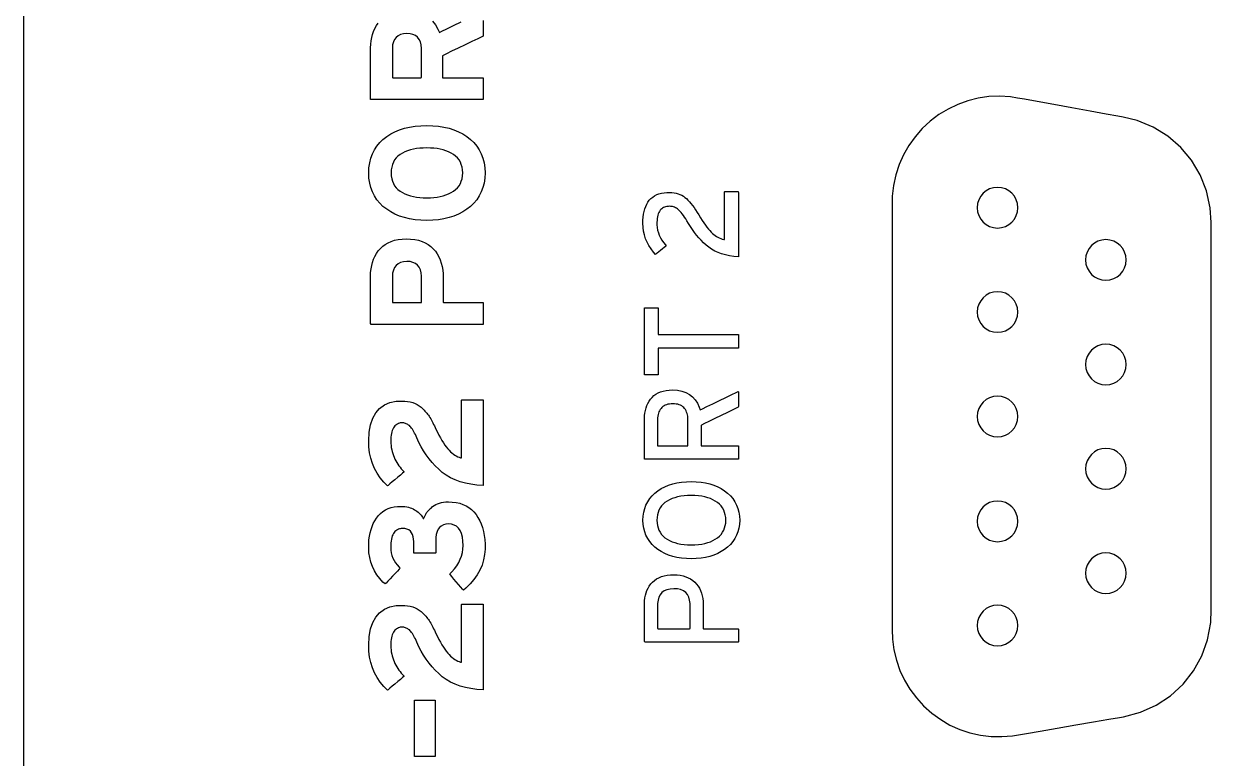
# Model space of a CAD drawing. Extents: x 1 to 47.7, y 0.2 to 35.
# Drawn here: x 31.778 to 33.006, y 16.831 to 17.591 of the extents above; entities that cross this region are included whole.
import ezdxf

# ---------------------------------------------------------------- set-up
doc = ezdxf.new("R2010")
doc.units = 0
doc.header["$MEASUREMENT"] = 0
doc.layers.add('8_0_____DWG', color=7, linetype='CONTINUOUS')

msp = doc.modelspace()

# ---------------------------------------------------------------- linework, layer by layer
at = {"layer": '8_0_____DWG'}
for points in [[(31.778, 15.8891), (31.778, 15.9718), (31.778, 16.0538), (31.778, 16.1351), (31.778, 16.2157), (31.778, 16.2956), (31.778, 16.3749), (31.778, 16.4534), (31.778, 16.5311), (31.778, 16.6081), (31.778, 16.6844), (31.778, 16.7599), (31.778, 16.8346), (31.778, 16.9085), (31.778, 16.9816), (31.778, 17.0539), (31.778, 17.1254), (31.778, 17.196), (31.778, 17.2657), (31.778, 17.3346), (31.778, 17.4026), (31.778, 17.4698), (31.778, 17.536), (31.778, 17.6013)], [(32.2532, 17.5939), (32.2532, 17.5894), (32.2532, 17.5851), (32.2532, 17.5814), (32.2532, 17.5788), (32.2532, 17.5779), (32.2516, 17.5771), (32.2475, 17.5751), (32.2415, 17.5722), (32.2345, 17.5689), (32.2273, 17.5654), (32.2205, 17.5622), (32.2151, 17.5596), (32.2118, 17.558), (32.2112, 17.5576), (32.2112, 17.5561), (32.2112, 17.5535), (32.2112, 17.55), (32.2112, 17.5461), (32.2112, 17.5422), (32.2112, 17.5388), (32.2112, 17.5362), (32.2112, 17.5349), (32.212, 17.5349), (32.2156, 17.5349), (32.2211, 17.5349), (32.2279, 17.5349), (32.2352, 17.5349), (32.2421, 17.5349), (32.248, 17.5349), (32.2519, 17.5349), (32.2532, 17.5349), (32.2532, 17.5339), (32.2532, 17.5315), (32.2532, 17.5283), (32.2532, 17.5245), (32.2532, 17.5206), (32.2532, 17.517), (32.2532, 17.5142), (32.2532, 17.5125), (32.2523, 17.5123), (32.2444, 17.5123), (32.2303, 17.5123), (32.2122, 17.5123), (32.1921, 17.5123), (32.1724, 17.5123), (32.1552, 17.5123), (32.1425, 17.5123), (32.1367, 17.5123), (32.1366, 17.5136), (32.1366, 17.5183), (32.1366, 17.5254), (32.1366, 17.5341), (32.1366, 17.5432), (32.1366, 17.5518), (32.1366, 17.559), (32.1366, 17.5637), (32.1366, 17.5657), (32.1368, 17.5694), (32.1372, 17.573), (32.1378, 17.5764), (32.1387, 17.5797), (32.1398, 17.5828), (32.1412, 17.5858), (32.1428, 17.5887), (32.1446, 17.5914)], [(32.2008, 17.5934), (32.2038, 17.5896), (32.2063, 17.5852), (32.208, 17.5816), (32.2105, 17.5829), (32.2156, 17.5854), (32.2225, 17.5888), (32.2302, 17.5926)], [(32.434, 17.2694), (32.517, 17.2694), (32.517, 17.2553), (32.434, 17.2553), (32.434, 17.2278), (32.4198, 17.2278), (32.4198, 17.2969), (32.434, 17.2969), (32.434, 17.2694)], [(32.2034, 16.8332), (32.1821, 16.8332), (32.1821, 16.8915), (32.2034, 16.8915), (32.2034, 16.8332)]]:
    msp.add_lwpolyline(points, dxfattribs=at)
for points in [[(32.174, 17.5806), (32.1706, 17.5803), (32.1676, 17.5795), (32.1651, 17.5783), (32.163, 17.5766), (32.1614, 17.5744), (32.1602, 17.5718), (32.1595, 17.5687), (32.1592, 17.5652), (32.1592, 17.5637), (32.1592, 17.5608), (32.1592, 17.5565), (32.1592, 17.5513), (32.1592, 17.5459), (32.1592, 17.541), (32.1592, 17.5372), (32.1592, 17.5351), (32.1597, 17.5349), (32.1622, 17.5349), (32.1663, 17.5349), (32.1715, 17.5349), (32.177, 17.5349), (32.1821, 17.5349), (32.1863, 17.5349), (32.1888, 17.5349), (32.1892, 17.5351), (32.1892, 17.5372), (32.1892, 17.541), (32.1892, 17.5459), (32.1892, 17.5513), (32.1892, 17.5565), (32.1892, 17.5608), (32.1892, 17.5637), (32.1892, 17.5652), (32.1889, 17.5688), (32.1882, 17.5719), (32.1869, 17.5745), (32.1853, 17.5767), (32.1831, 17.5784), (32.1805, 17.5796), (32.1775, 17.5804)], [(32.9151, 16.8744), (32.9328, 16.879), (32.9492, 16.8864), (32.9639, 16.8961), (32.9768, 16.908), (32.9876, 16.9218), (32.9962, 16.9372), (33.0022, 16.9539), (33.0055, 16.9717), (33.006, 16.9852), (33.006, 17.0113), (33.006, 17.0593), (33.006, 17.1219), (33.006, 17.1912), (33.006, 17.2598), (33.006, 17.3201), (33.006, 17.3644), (33.006, 17.3851), (33.005, 17.4004), (33.0012, 17.4179), (32.9946, 17.4344), (32.9856, 17.4495), (32.9744, 17.4629), (32.9611, 17.4744), (32.946, 17.4837), (32.9294, 17.4905), (32.9149, 17.494), (32.9093, 17.4951), (32.8972, 17.4973), (32.8807, 17.5003), (32.862, 17.5037), (32.8431, 17.5071), (32.826, 17.5102), (32.8129, 17.5126), (32.8058, 17.5139), (32.7984, 17.515), (32.7872, 17.5157), (32.7761, 17.5153), (32.7651, 17.5137), (32.7543, 17.511), (32.7439, 17.5073), (32.7339, 17.5025), (32.7243, 17.4967), (32.7153, 17.4899), (32.707, 17.4823), (32.6997, 17.4739), (32.6932, 17.4648), (32.6878, 17.4552), (32.6833, 17.445), (32.6798, 17.4345), (32.6775, 17.4236), (32.6762, 17.4125), (32.676, 17.4029), (32.676, 17.3744), (32.676, 17.3216), (32.676, 17.2531), (32.676, 17.177), (32.676, 17.1017), (32.676, 17.0357), (32.676, 16.9871), (32.676, 16.9644), (32.6764, 16.9547), (32.6779, 16.9436), (32.6804, 16.9328), (32.6841, 16.9223), (32.6888, 16.9122), (32.6944, 16.9027), (32.7011, 16.8938), (32.7086, 16.8855), (32.717, 16.878), (32.7262, 16.8714), (32.7358, 16.8658), (32.746, 16.8612), (32.7565, 16.8577), (32.7673, 16.8553), (32.7783, 16.854), (32.7894, 16.8538), (32.8006, 16.8547), (32.8066, 16.8556), (32.8151, 16.8571), (32.8292, 16.8595), (32.8468, 16.8626), (32.8658, 16.8659), (32.8843, 16.869), (32.9, 16.8718), (32.911, 16.8737)], [(32.1949, 17.4856), (32.201, 17.4853), (32.2069, 17.4848), (32.2125, 17.4839), (32.2178, 17.4826), (32.2229, 17.481), (32.2276, 17.4791), (32.2321, 17.4767), (32.2362, 17.4741), (32.2401, 17.4711), (32.2435, 17.4678), (32.2465, 17.4642), (32.249, 17.4603), (32.2511, 17.4561), (32.2528, 17.4516), (32.254, 17.4469), (32.2548, 17.4418), (32.2551, 17.4364), (32.2548, 17.4311), (32.254, 17.426), (32.2528, 17.4213), (32.2511, 17.4168), (32.249, 17.4127), (32.2465, 17.4088), (32.2435, 17.4052), (32.2401, 17.4019), (32.2362, 17.3989), (32.2321, 17.3962), (32.2276, 17.3939), (32.2229, 17.3919), (32.2178, 17.3903), (32.2125, 17.389), (32.2069, 17.3881), (32.201, 17.3876), (32.1949, 17.3874), (32.1886, 17.3876), (32.1827, 17.3881), (32.177, 17.389), (32.1717, 17.3903), (32.1666, 17.3919), (32.1619, 17.3939), (32.1575, 17.3962), (32.1533, 17.3989), (32.1495, 17.4019), (32.1461, 17.4052), (32.1432, 17.4088), (32.1406, 17.4127), (32.1386, 17.4168), (32.1369, 17.4213), (32.1358, 17.426), (32.135, 17.4311), (32.1347, 17.4364), (32.135, 17.4418), (32.1358, 17.4469), (32.1369, 17.4516), (32.1386, 17.4561), (32.1406, 17.4603), (32.1432, 17.4642), (32.1461, 17.4678), (32.1495, 17.4711), (32.1533, 17.4741), (32.1575, 17.4767), (32.1619, 17.4791), (32.1666, 17.481), (32.1717, 17.4826), (32.177, 17.4839), (32.1827, 17.4848), (32.1886, 17.4853)], [(32.1949, 17.4623), (32.1911, 17.4622), (32.1876, 17.462), (32.1842, 17.4616), (32.1809, 17.461), (32.1779, 17.4602), (32.1749, 17.4593), (32.1722, 17.4582), (32.1696, 17.457), (32.1672, 17.4556), (32.165, 17.4539), (32.1631, 17.452), (32.1615, 17.45), (32.1602, 17.4477), (32.1592, 17.4452), (32.1585, 17.4425), (32.158, 17.4396), (32.1578, 17.4365), (32.158, 17.4334), (32.1585, 17.4305), (32.1592, 17.4279), (32.1602, 17.4254), (32.1615, 17.4231), (32.1631, 17.4211), (32.165, 17.4192), (32.1672, 17.4175), (32.1696, 17.4161), (32.1722, 17.4148), (32.1749, 17.4137), (32.1779, 17.4127), (32.1809, 17.412), (32.1842, 17.4114), (32.1876, 17.4109), (32.1911, 17.4107), (32.1949, 17.4106), (32.1985, 17.4107), (32.202, 17.4109), (32.2054, 17.4114), (32.2086, 17.412), (32.2116, 17.4127), (32.2145, 17.4137), (32.2173, 17.4148), (32.2199, 17.4161), (32.2223, 17.4175), (32.2246, 17.4192), (32.2265, 17.4211), (32.2281, 17.4231), (32.2295, 17.4254), (32.2305, 17.4279), (32.2313, 17.4305), (32.2318, 17.4334), (32.232, 17.4365), (32.2318, 17.4396), (32.2313, 17.4425), (32.2305, 17.4452), (32.2295, 17.4477), (32.2281, 17.45), (32.2265, 17.452), (32.2246, 17.4539), (32.2223, 17.4556), (32.2199, 17.457), (32.2173, 17.4582), (32.2145, 17.4593), (32.2116, 17.4602), (32.2086, 17.461), (32.2054, 17.4616), (32.202, 17.462), (32.1985, 17.4622)], [(32.517, 17.3498), (32.5123, 17.3502), (32.5079, 17.3508), (32.5037, 17.3517), (32.4997, 17.3528), (32.496, 17.3541), (32.4926, 17.3557), (32.4893, 17.3575), (32.4863, 17.3596), (32.4836, 17.3619), (32.481, 17.3643), (32.4785, 17.3668), (32.4761, 17.3695), (32.4738, 17.3722), (32.4716, 17.375), (32.4694, 17.378), (32.4674, 17.381), (32.4655, 17.3842), (32.4638, 17.3869), (32.4626, 17.3889), (32.4614, 17.3908), (32.4602, 17.3925), (32.459, 17.3941), (32.4579, 17.3955), (32.4569, 17.3967), (32.4559, 17.3977), (32.4549, 17.3986), (32.4539, 17.3993), (32.453, 17.4), (32.452, 17.4005), (32.4509, 17.4009), (32.4499, 17.4013), (32.4489, 17.4016), (32.4478, 17.4018), (32.4467, 17.4019), (32.4456, 17.402), (32.4443, 17.4019), (32.443, 17.4018), (32.4418, 17.4015), (32.4407, 17.4012), (32.4396, 17.4007), (32.4387, 17.4001), (32.4377, 17.3995), (32.4369, 17.3987), (32.4361, 17.3978), (32.4354, 17.3967), (32.4347, 17.3955), (32.4342, 17.3942), (32.4337, 17.3927), (32.4333, 17.3911), (32.433, 17.3893), (32.4329, 17.3874), (32.4327, 17.3854), (32.4328, 17.3829), (32.433, 17.3801), (32.4335, 17.3773), (32.4343, 17.3746), (32.4352, 17.372), (32.4364, 17.3694), (32.4379, 17.367), (32.4396, 17.3645), (32.4415, 17.3622), (32.4423, 17.3611), (32.4415, 17.3604), (32.4402, 17.3593), (32.4385, 17.358), (32.4366, 17.3564), (32.4347, 17.3549), (32.4331, 17.3536), (32.432, 17.3527), (32.4314, 17.3522), (32.4292, 17.3547), (32.4267, 17.3579), (32.4245, 17.3613), (32.4226, 17.3649), (32.4211, 17.3685), (32.4199, 17.3723), (32.419, 17.3762), (32.4184, 17.3802), (32.4182, 17.3844), (32.4183, 17.3877), (32.4185, 17.3908), (32.419, 17.3938), (32.4195, 17.3966), (32.4203, 17.3993), (32.4212, 17.4017), (32.4223, 17.404), (32.4235, 17.4062), (32.4249, 17.4082), (32.4266, 17.4099), (32.4284, 17.4115), (32.4304, 17.4128), (32.4326, 17.414), (32.4349, 17.4149), (32.4375, 17.4156), (32.4402, 17.416), (32.4431, 17.4163), (32.4458, 17.4163), (32.4482, 17.4162), (32.4505, 17.4159), (32.4526, 17.4155), (32.4547, 17.4149), (32.4566, 17.4142), (32.4584, 17.4134), (32.4601, 17.4124), (32.4618, 17.4112), (32.4633, 17.4099), (32.4648, 17.4084), (32.4664, 17.4067), (32.468, 17.4049), (32.4695, 17.4028), (32.4712, 17.4006), (32.4728, 17.3983), (32.4745, 17.3957), (32.4761, 17.393), (32.4779, 17.3901), (32.4796, 17.3874), (32.4813, 17.3849), (32.4829, 17.3825), (32.4845, 17.3804), (32.486, 17.3785), (32.4875, 17.3768), (32.4889, 17.3753), (32.4902, 17.374), (32.4916, 17.3728), (32.493, 17.3718), (32.4944, 17.3708), (32.4959, 17.37), (32.4973, 17.3692), (32.4988, 17.3686), (32.5003, 17.3681), (32.5018, 17.3677), (32.5028, 17.3676), (32.5028, 17.3705), (32.5028, 17.3761), (32.5028, 17.3835), (32.5028, 17.3919), (32.5028, 17.4003), (32.5028, 17.4078), (32.5028, 17.4137), (32.5028, 17.4169), (32.503, 17.4173), (32.504, 17.4173), (32.5057, 17.4173), (32.5079, 17.4173), (32.5103, 17.4173), (32.5126, 17.4173), (32.5147, 17.4173), (32.5162, 17.4173), (32.5169, 17.4173), (32.517, 17.4158), (32.517, 17.4101), (32.517, 17.4013), (32.517, 17.3905), (32.517, 17.379), (32.517, 17.368), (32.517, 17.3587), (32.517, 17.3522)], [(32.785, 17.4215), (32.7808, 17.4211), (32.7768, 17.4199), (32.7733, 17.4179), (32.7702, 17.4154), (32.7676, 17.4123), (32.7657, 17.4087), (32.7644, 17.4048), (32.764, 17.4005), (32.7644, 17.3963), (32.7657, 17.3924), (32.7676, 17.3888), (32.7702, 17.3857), (32.7733, 17.3831), (32.7768, 17.3812), (32.7808, 17.3799), (32.785, 17.3795), (32.7892, 17.3799), (32.7932, 17.3812), (32.7967, 17.3831), (32.7999, 17.3857), (32.8024, 17.3888), (32.8044, 17.3924), (32.8056, 17.3963), (32.806, 17.4005), (32.8056, 17.4048), (32.8044, 17.4087), (32.8024, 17.4123), (32.7999, 17.4154), (32.7967, 17.4179), (32.7932, 17.4199), (32.7892, 17.4211)], [(32.1735, 17.3683), (32.1781, 17.3681), (32.1823, 17.3676), (32.1862, 17.3668), (32.1899, 17.3657), (32.1932, 17.3643), (32.1963, 17.3625), (32.199, 17.3605), (32.2015, 17.3581), (32.2037, 17.3555), (32.2056, 17.3527), (32.2073, 17.3498), (32.2087, 17.3466), (32.2098, 17.3432), (32.2107, 17.3397), (32.2114, 17.3359), (32.2117, 17.332), (32.2118, 17.3279), (32.2118, 17.3267), (32.2118, 17.3243), (32.2118, 17.3208), (32.2118, 17.3167), (32.2118, 17.3123), (32.2118, 17.3083), (32.2118, 17.305), (32.2118, 17.303), (32.212, 17.3025), (32.2145, 17.3025), (32.2194, 17.3025), (32.2258, 17.3025), (32.2329, 17.3025), (32.24, 17.3025), (32.2463, 17.3025), (32.2509, 17.3025), (32.2531, 17.3025), (32.2532, 17.302), (32.2532, 17.3), (32.2532, 17.2969), (32.2532, 17.2932), (32.2532, 17.2893), (32.2532, 17.2855), (32.2532, 17.2825), (32.2532, 17.2805), (32.253, 17.2799), (32.2467, 17.2799), (32.2337, 17.2799), (32.216, 17.2799), (32.196, 17.2799), (32.1759, 17.2799), (32.1579, 17.2799), (32.1442, 17.2799), (32.1371, 17.2799), (32.1366, 17.2808), (32.1366, 17.2848), (32.1366, 17.2914), (32.1366, 17.2994), (32.1366, 17.308), (32.1366, 17.3163), (32.1366, 17.3232), (32.1366, 17.3279), (32.1366, 17.3298), (32.1367, 17.3336), (32.1371, 17.3372), (32.1378, 17.3407), (32.1387, 17.344), (32.1398, 17.3472), (32.1412, 17.3502), (32.1428, 17.3531), (32.1446, 17.3558), (32.1468, 17.3584), (32.1492, 17.3607), (32.1519, 17.3626), (32.1548, 17.3643), (32.1581, 17.3657), (32.1615, 17.3668), (32.1653, 17.3676), (32.1693, 17.3681)], [(32.897, 17.3675), (32.8928, 17.3671), (32.8888, 17.3658), (32.8853, 17.3639), (32.8822, 17.3613), (32.8796, 17.3582), (32.8777, 17.3547), (32.8764, 17.3507), (32.876, 17.3465), (32.8764, 17.3423), (32.8777, 17.3383), (32.8796, 17.3348), (32.8822, 17.3316), (32.8853, 17.3291), (32.8888, 17.3272), (32.8928, 17.3259), (32.897, 17.3255), (32.9012, 17.3259), (32.9052, 17.3272), (32.9087, 17.3291), (32.9119, 17.3316), (32.9144, 17.3348), (32.9164, 17.3383), (32.9176, 17.3423), (32.918, 17.3465), (32.9176, 17.3507), (32.9164, 17.3547), (32.9144, 17.3582), (32.9119, 17.3613), (32.9087, 17.3639), (32.9052, 17.3658), (32.9012, 17.3671)], [(32.174, 17.345), (32.1706, 17.3447), (32.1677, 17.3439), (32.1652, 17.3426), (32.1631, 17.3409), (32.1615, 17.3387), (32.1603, 17.3361), (32.1595, 17.3329), (32.1592, 17.3293), (32.1592, 17.3279), (32.1592, 17.3253), (32.1592, 17.3215), (32.1592, 17.317), (32.1592, 17.3122), (32.1592, 17.3079), (32.1592, 17.3045), (32.1592, 17.3027), (32.1597, 17.3025), (32.1622, 17.3025), (32.1663, 17.3025), (32.1715, 17.3025), (32.177, 17.3025), (32.1821, 17.3025), (32.1863, 17.3025), (32.1888, 17.3025), (32.1892, 17.3027), (32.1892, 17.3046), (32.1892, 17.308), (32.1892, 17.3124), (32.1892, 17.3171), (32.1892, 17.3218), (32.1892, 17.3256), (32.1892, 17.3282), (32.1892, 17.3296), (32.1889, 17.3332), (32.1882, 17.3363), (32.1869, 17.339), (32.1853, 17.3411), (32.1831, 17.3428), (32.1805, 17.344), (32.1775, 17.3448)], [(32.785, 17.3137), (32.7808, 17.3133), (32.7768, 17.3121), (32.7733, 17.3101), (32.7702, 17.3075), (32.7676, 17.3044), (32.7657, 17.3009), (32.7644, 17.2969), (32.764, 17.2927), (32.7644, 17.2885), (32.7657, 17.2845), (32.7676, 17.2809), (32.7702, 17.2778), (32.7733, 17.2753), (32.7768, 17.2733), (32.7808, 17.2721), (32.785, 17.2717), (32.7892, 17.2721), (32.7932, 17.2733), (32.7967, 17.2753), (32.7999, 17.2778), (32.8024, 17.2809), (32.8044, 17.2845), (32.8056, 17.2885), (32.806, 17.2927), (32.8056, 17.2969), (32.8044, 17.3009), (32.8024, 17.3044), (32.7999, 17.3075), (32.7967, 17.3101), (32.7932, 17.3121), (32.7892, 17.3133)], [(32.897, 17.2594), (32.8928, 17.259), (32.8888, 17.2578), (32.8853, 17.2558), (32.8822, 17.2533), (32.8796, 17.2502), (32.8777, 17.2466), (32.8764, 17.2427), (32.876, 17.2384), (32.8764, 17.2342), (32.8777, 17.2302), (32.8796, 17.2267), (32.8822, 17.2236), (32.8853, 17.221), (32.8888, 17.2191), (32.8928, 17.2178), (32.897, 17.2174), (32.9012, 17.2178), (32.9052, 17.2191), (32.9087, 17.221), (32.9119, 17.2236), (32.9144, 17.2267), (32.9164, 17.2302), (32.9176, 17.2342), (32.918, 17.2384), (32.9176, 17.2427), (32.9164, 17.2466), (32.9144, 17.2502), (32.9119, 17.2533), (32.9087, 17.2558), (32.9052, 17.2578), (32.9012, 17.259)], [(32.4488, 17.2121), (32.454, 17.2118), (32.4587, 17.2109), (32.4628, 17.2095), (32.4665, 17.2075), (32.4697, 17.205), (32.4724, 17.202), (32.4747, 17.1984), (32.4764, 17.1943), (32.4774, 17.1915), (32.4799, 17.1927), (32.4845, 17.195), (32.4906, 17.1979), (32.4974, 17.2012), (32.5042, 17.2045), (32.5101, 17.2073), (32.5146, 17.2095), (32.5168, 17.2106), (32.517, 17.2103), (32.517, 17.2089), (32.517, 17.2068), (32.517, 17.2042), (32.517, 17.2013), (32.517, 17.1986), (32.517, 17.1964), (32.517, 17.1949), (32.5169, 17.1943), (32.5153, 17.1935), (32.5113, 17.1916), (32.5057, 17.1889), (32.4992, 17.1858), (32.4926, 17.1825), (32.4866, 17.1796), (32.4818, 17.1773), (32.4789, 17.1759), (32.4785, 17.1755), (32.4785, 17.1741), (32.4785, 17.1715), (32.4785, 17.1682), (32.4785, 17.1646), (32.4785, 17.161), (32.4785, 17.1578), (32.4785, 17.1555), (32.4785, 17.1545), (32.4795, 17.1544), (32.4829, 17.1544), (32.4881, 17.1544), (32.4944, 17.1544), (32.5011, 17.1544), (32.5073, 17.1544), (32.5126, 17.1544), (32.516, 17.1544), (32.517, 17.1544), (32.517, 17.1537), (32.517, 17.1522), (32.517, 17.1502), (32.517, 17.1478), (32.517, 17.1455), (32.517, 17.1433), (32.517, 17.1417), (32.517, 17.1407), (32.5158, 17.1406), (32.5087, 17.1406), (32.4966, 17.1406), (32.4813, 17.1406), (32.4645, 17.1406), (32.4482, 17.1406), (32.4341, 17.1406), (32.424, 17.1406), (32.4198, 17.1406), (32.4198, 17.1419), (32.4198, 17.1458), (32.4198, 17.1515), (32.4198, 17.1583), (32.4198, 17.1655), (32.4198, 17.1721), (32.4198, 17.1776), (32.4198, 17.1811), (32.4198, 17.1827), (32.4199, 17.1856), (32.4203, 17.1883), (32.4208, 17.191), (32.4215, 17.1935), (32.4224, 17.1959), (32.4234, 17.1983), (32.4247, 17.2005), (32.4261, 17.2026), (32.4278, 17.2045), (32.4297, 17.2063), (32.4318, 17.2078), (32.4341, 17.2091), (32.4366, 17.2102), (32.4393, 17.211), (32.4423, 17.2116), (32.4454, 17.212)], [(32.785, 17.2057), (32.7808, 17.2053), (32.7768, 17.2041), (32.7733, 17.2021), (32.7702, 17.1996), (32.7676, 17.1964), (32.7657, 17.1929), (32.7644, 17.1889), (32.764, 17.1847), (32.7644, 17.1805), (32.7657, 17.1765), (32.7676, 17.173), (32.7702, 17.1699), (32.7733, 17.1673), (32.7768, 17.1654), (32.7808, 17.1641), (32.785, 17.1637), (32.7892, 17.1641), (32.7932, 17.1654), (32.7967, 17.1673), (32.7999, 17.1699), (32.8024, 17.173), (32.8044, 17.1765), (32.8056, 17.1805), (32.806, 17.1847), (32.8056, 17.1889), (32.8044, 17.1929), (32.8024, 17.1964), (32.7999, 17.1996), (32.7967, 17.2021), (32.7932, 17.2041), (32.7892, 17.2053)], [(32.2532, 17.1133), (32.2467, 17.1138), (32.2405, 17.1146), (32.2347, 17.1157), (32.2292, 17.1172), (32.2241, 17.1191), (32.2193, 17.1213), (32.2149, 17.1239), (32.2108, 17.1268), (32.2071, 17.1301), (32.2036, 17.1336), (32.2003, 17.1372), (32.1972, 17.141), (32.1943, 17.145), (32.1915, 17.1491), (32.189, 17.1535), (32.1866, 17.1579), (32.1845, 17.1626), (32.183, 17.166), (32.1822, 17.1675), (32.1815, 17.169), (32.1807, 17.1703), (32.1799, 17.1715), (32.1791, 17.1726), (32.1783, 17.1736), (32.1776, 17.1745), (32.1768, 17.1753), (32.176, 17.1759), (32.1752, 17.1764), (32.1744, 17.1768), (32.1735, 17.1772), (32.1727, 17.1775), (32.1719, 17.1778), (32.1711, 17.178), (32.1703, 17.1781), (32.1694, 17.1781), (32.1684, 17.1781), (32.1674, 17.178), (32.1664, 17.1777), (32.1654, 17.1774), (32.1645, 17.1769), (32.1636, 17.1763), (32.1627, 17.1757), (32.1618, 17.1749), (32.161, 17.174), (32.1602, 17.1729), (32.1596, 17.1717), (32.1591, 17.1703), (32.1586, 17.1688), (32.1582, 17.1671), (32.1579, 17.1653), (32.1577, 17.1633), (32.1575, 17.1612), (32.1575, 17.159), (32.1576, 17.1568), (32.1578, 17.1546), (32.1581, 17.1525), (32.1585, 17.1504), (32.159, 17.1484), (32.1596, 17.1464), (32.1603, 17.1445), (32.161, 17.1426), (32.1619, 17.1407), (32.1628, 17.1389), (32.1638, 17.1371), (32.1649, 17.1355), (32.166, 17.1338), (32.1672, 17.1322), (32.1684, 17.1307), (32.1697, 17.1292), (32.1711, 17.1278), (32.1712, 17.1271), (32.1698, 17.126), (32.1676, 17.1242), (32.1649, 17.1219), (32.1619, 17.1194), (32.159, 17.117), (32.1565, 17.115), (32.1548, 17.1135), (32.154, 17.1129), (32.1503, 17.1167), (32.1466, 17.1212), (32.1435, 17.126), (32.1408, 17.1309), (32.1386, 17.1362), (32.1369, 17.1416), (32.1357, 17.1473), (32.1349, 17.1532), (32.1347, 17.1597), (32.1352, 17.1685), (32.1366, 17.1762), (32.1389, 17.1829), (32.142, 17.1886), (32.146, 17.1931), (32.1509, 17.1966), (32.1566, 17.199), (32.1632, 17.2004), (32.1692, 17.2007), (32.1722, 17.2006), (32.175, 17.2002), (32.1777, 17.1997), (32.1803, 17.199), (32.1826, 17.1981), (32.1849, 17.197), (32.1869, 17.1957), (32.1889, 17.1942), (32.1902, 17.193), (32.1911, 17.1922), (32.1921, 17.1913), (32.1929, 17.1903), (32.1938, 17.1893), (32.1947, 17.1883), (32.1955, 17.1872), (32.1964, 17.1861), (32.1972, 17.1849), (32.198, 17.1836), (32.1988, 17.1823), (32.1996, 17.1809), (32.2003, 17.1794), (32.2011, 17.178), (32.2019, 17.1765), (32.2027, 17.1749), (32.2035, 17.1733), (32.2043, 17.1717), (32.2059, 17.1685), (32.2074, 17.1655), (32.209, 17.1626), (32.2105, 17.1599), (32.212, 17.1575), (32.2135, 17.1552), (32.2149, 17.1532), (32.2164, 17.1514), (32.2178, 17.1498), (32.2193, 17.1483), (32.2208, 17.147), (32.2223, 17.1458), (32.2238, 17.1448), (32.2253, 17.1439), (32.2268, 17.1431), (32.2283, 17.1425), (32.2298, 17.142), (32.2308, 17.142), (32.2308, 17.1457), (32.2308, 17.1525), (32.2308, 17.1615), (32.2308, 17.1715), (32.2308, 17.1816), (32.2308, 17.1907), (32.2308, 17.1977), (32.2308, 17.2015), (32.231, 17.2019), (32.2327, 17.2019), (32.2354, 17.2019), (32.2389, 17.2019), (32.2427, 17.2019), (32.2464, 17.2019), (32.2497, 17.2019), (32.252, 17.2019), (32.2532, 17.2019), (32.2532, 17.1999), (32.2532, 17.1924), (32.2532, 17.1808), (32.2532, 17.1667), (32.2532, 17.1517), (32.2532, 17.1373), (32.2532, 17.125), (32.2532, 17.1165)], [(32.4492, 17.1979), (32.4474, 17.1978), (32.4458, 17.1976), (32.4442, 17.1973), (32.4427, 17.1969), (32.4414, 17.1963), (32.4401, 17.1957), (32.439, 17.1949), (32.4379, 17.194), (32.437, 17.193), (32.4362, 17.1919), (32.4354, 17.1907), (32.4348, 17.1894), (32.4343, 17.188), (32.4339, 17.1866), (32.4337, 17.185), (32.4335, 17.1834), (32.4335, 17.1819), (32.4335, 17.1805), (32.4335, 17.1775), (32.4335, 17.1733), (32.4335, 17.1685), (32.4335, 17.1637), (32.4335, 17.1594), (32.4335, 17.1562), (32.4335, 17.1545), (32.4341, 17.1544), (32.4368, 17.1544), (32.4411, 17.1544), (32.4464, 17.1544), (32.4519, 17.1544), (32.4571, 17.1544), (32.4614, 17.1544), (32.4642, 17.1544), (32.4648, 17.1545), (32.4648, 17.1562), (32.4648, 17.1594), (32.4648, 17.1637), (32.4648, 17.1685), (32.4648, 17.1733), (32.4648, 17.1775), (32.4648, 17.1805), (32.4648, 17.1819), (32.4648, 17.1833), (32.4646, 17.185), (32.4644, 17.1865), (32.464, 17.1879), (32.4635, 17.1893), (32.4629, 17.1906), (32.4622, 17.1918), (32.4614, 17.1929), (32.4605, 17.1939), (32.4595, 17.1948), (32.4584, 17.1956), (32.4572, 17.1963), (32.4558, 17.1968), (32.4543, 17.1973), (32.4528, 17.1976), (32.4511, 17.1978)], [(32.897, 17.1517), (32.8928, 17.1513), (32.8888, 17.1501), (32.8853, 17.1481), (32.8822, 17.1455), (32.8796, 17.1424), (32.8777, 17.1389), (32.8764, 17.1349), (32.876, 17.1307), (32.8764, 17.1265), (32.8777, 17.1225), (32.8796, 17.1189), (32.8822, 17.1158), (32.8853, 17.1133), (32.8888, 17.1113), (32.8928, 17.1101), (32.897, 17.1097), (32.9012, 17.1101), (32.9052, 17.1113), (32.9087, 17.1133), (32.9119, 17.1158), (32.9144, 17.1189), (32.9164, 17.1225), (32.9176, 17.1265), (32.918, 17.1307), (32.9176, 17.1349), (32.9164, 17.1389), (32.9144, 17.1424), (32.9119, 17.1455), (32.9087, 17.1481), (32.9052, 17.1501), (32.9012, 17.1513)], [(32.4683, 17.1174), (32.4735, 17.1172), (32.4784, 17.1168), (32.4831, 17.116), (32.4875, 17.115), (32.4917, 17.1137), (32.4956, 17.1121), (32.4993, 17.1102), (32.5027, 17.108), (32.5059, 17.1055), (32.5088, 17.1027), (32.5113, 17.0998), (32.5134, 17.0966), (32.5152, 17.0932), (32.5166, 17.0896), (32.5176, 17.0858), (32.5182, 17.0817), (32.5185, 17.0775), (32.5182, 17.0732), (32.5176, 17.0692), (32.5166, 17.0654), (32.5152, 17.0619), (32.5134, 17.0585), (32.5113, 17.0554), (32.5088, 17.0525), (32.5059, 17.0498), (32.5027, 17.0473), (32.4993, 17.0451), (32.4956, 17.0431), (32.4917, 17.0415), (32.4875, 17.0401), (32.4831, 17.0391), (32.4784, 17.0383), (32.4735, 17.0378), (32.4683, 17.0377), (32.4632, 17.0378), (32.4582, 17.0383), (32.4535, 17.0391), (32.4491, 17.0401), (32.4449, 17.0415), (32.4409, 17.0431), (32.4372, 17.0451), (32.4338, 17.0473), (32.4306, 17.0498), (32.4277, 17.0525), (32.4253, 17.0554), (32.4232, 17.0585), (32.4214, 17.0619), (32.4201, 17.0654), (32.4191, 17.0692), (32.4185, 17.0732), (32.4182, 17.0775), (32.4185, 17.0817), (32.4191, 17.0858), (32.4201, 17.0896), (32.4214, 17.0932), (32.4232, 17.0966), (32.4253, 17.0998), (32.4277, 17.1027), (32.4306, 17.1055), (32.4338, 17.108), (32.4372, 17.1102), (32.4409, 17.1121), (32.4449, 17.1137), (32.4491, 17.115), (32.4535, 17.116), (32.4582, 17.1168), (32.4632, 17.1172)], [(32.2171, 17.0965), (32.2212, 17.0963), (32.2251, 17.0958), (32.2288, 17.095), (32.2322, 17.0938), (32.2354, 17.0924), (32.2384, 17.0906), (32.2411, 17.0885), (32.2435, 17.086), (32.2458, 17.0833), (32.2477, 17.0803), (32.2495, 17.077), (32.251, 17.0736), (32.2523, 17.0699), (32.2533, 17.066), (32.2541, 17.0618), (32.2547, 17.0574), (32.255, 17.0528), (32.2551, 17.0477), (32.2546, 17.042), (32.2536, 17.0365), (32.2519, 17.0312), (32.2497, 17.026), (32.2469, 17.0211), (32.2436, 17.0162), (32.2396, 17.0116), (32.2351, 17.0071), (32.2326, 17.0052), (32.2316, 17.0064), (32.2299, 17.0084), (32.2277, 17.011), (32.2253, 17.0139), (32.2229, 17.0167), (32.2208, 17.0192), (32.2193, 17.0211), (32.2185, 17.022), (32.2206, 17.0242), (32.2233, 17.0273), (32.2257, 17.0305), (32.2278, 17.0338), (32.2294, 17.0371), (32.2307, 17.0405), (32.2316, 17.044), (32.2321, 17.0476), (32.2323, 17.0513), (32.2321, 17.0559), (32.2316, 17.0601), (32.2307, 17.0637), (32.2294, 17.0668), (32.2277, 17.0693), (32.2256, 17.0712), (32.2232, 17.0725), (32.2204, 17.0733), (32.2173, 17.0736), (32.2145, 17.0733), (32.212, 17.0726), (32.2098, 17.0715), (32.208, 17.07), (32.2065, 17.0681), (32.2054, 17.0657), (32.2046, 17.0629), (32.2041, 17.0597), (32.204, 17.0569), (32.204, 17.0563), (32.204, 17.0548), (32.204, 17.0529), (32.204, 17.0507), (32.204, 17.0484), (32.204, 17.0464), (32.204, 17.0447), (32.204, 17.0437), (32.2039, 17.0436), (32.2025, 17.0436), (32.1999, 17.0436), (32.1965, 17.0436), (32.1927, 17.0436), (32.1889, 17.0436), (32.1855, 17.0436), (32.1829, 17.0436), (32.1814, 17.0436), (32.1813, 17.0437), (32.1813, 17.0446), (32.1813, 17.046), (32.1813, 17.0479), (32.1813, 17.0499), (32.1813, 17.0519), (32.1813, 17.0537), (32.1813, 17.055), (32.1813, 17.0556), (32.1812, 17.0578), (32.1808, 17.0604), (32.1801, 17.0627), (32.1791, 17.0646), (32.1778, 17.0662), (32.1762, 17.0674), (32.1743, 17.0682), (32.1721, 17.0688), (32.1696, 17.0689), (32.1684, 17.0689), (32.1674, 17.0687), (32.1664, 17.0685), (32.1654, 17.0681), (32.1645, 17.0677), (32.1636, 17.0671), (32.1627, 17.0664), (32.1618, 17.0657), (32.1609, 17.0648), (32.1602, 17.0638), (32.1596, 17.0625), (32.1591, 17.0612), (32.1586, 17.0596), (32.1582, 17.0579), (32.1579, 17.056), (32.1577, 17.054), (32.1575, 17.0517), (32.1575, 17.0492), (32.1577, 17.0464), (32.1581, 17.0437), (32.1588, 17.041), (32.1598, 17.0384), (32.161, 17.036), (32.1624, 17.0336), (32.1641, 17.0313), (32.1661, 17.0291), (32.1672, 17.0278), (32.1662, 17.0268), (32.1644, 17.0249), (32.1621, 17.0224), (32.1595, 17.0196), (32.1569, 17.0169), (32.1546, 17.0144), (32.1528, 17.0126), (32.1519, 17.0116), (32.1495, 17.0136), (32.1461, 17.0172), (32.1432, 17.0211), (32.1407, 17.0252), (32.1386, 17.0295), (32.137, 17.0341), (32.1358, 17.0389), (32.135, 17.0439), (32.1347, 17.0491), (32.1348, 17.0534), (32.135, 17.0573), (32.1355, 17.0609), (32.1362, 17.0645), (32.1371, 17.0678), (32.1382, 17.071), (32.1395, 17.0741), (32.141, 17.077), (32.1428, 17.0797), (32.1448, 17.0823), (32.147, 17.0845), (32.1494, 17.0865), (32.152, 17.0881), (32.1548, 17.0895), (32.1578, 17.0905), (32.1611, 17.0913), (32.1645, 17.0917), (32.168, 17.0918), (32.1701, 17.0917), (32.1721, 17.0916), (32.174, 17.0913), (32.1758, 17.0909), (32.1775, 17.0904), (32.1791, 17.0898), (32.1806, 17.0892), (32.182, 17.0884), (32.1833, 17.0876), (32.1846, 17.0867), (32.1858, 17.0857), (32.1869, 17.0848), (32.188, 17.0838), (32.1889, 17.0827), (32.1898, 17.0817), (32.1905, 17.0805), (32.1912, 17.0794), (32.1916, 17.0791), (32.1919, 17.0797), (32.1921, 17.0804), (32.1924, 17.0811), (32.1927, 17.0818), (32.1931, 17.0825), (32.1934, 17.0832), (32.1938, 17.0839), (32.1942, 17.0847), (32.1947, 17.0854), (32.1952, 17.086), (32.1957, 17.0867), (32.1963, 17.0873), (32.1969, 17.0879), (32.1975, 17.0886), (32.1981, 17.0892), (32.1988, 17.0898), (32.1995, 17.0904), (32.2008, 17.0916), (32.2024, 17.0927), (32.204, 17.0936), (32.2059, 17.0945), (32.2079, 17.0951), (32.21, 17.0957), (32.2122, 17.0961), (32.2146, 17.0964)], [(32.4683, 17.103), (32.4645, 17.103), (32.4609, 17.1027), (32.4575, 17.1022), (32.4542, 17.1016), (32.4512, 17.1008), (32.4484, 17.0998), (32.4457, 17.0987), (32.4433, 17.0973), (32.4411, 17.0958), (32.4392, 17.0941), (32.4375, 17.0922), (32.4361, 17.0902), (32.4349, 17.088), (32.434, 17.0856), (32.4333, 17.0831), (32.4329, 17.0804), (32.4327, 17.0775), (32.4329, 17.0746), (32.4333, 17.072), (32.434, 17.0695), (32.4349, 17.0671), (32.4361, 17.065), (32.4375, 17.0629), (32.4392, 17.0611), (32.4411, 17.0594), (32.4433, 17.0579), (32.4457, 17.0565), (32.4484, 17.0553), (32.4512, 17.0543), (32.4542, 17.0535), (32.4575, 17.0528), (32.4609, 17.0524), (32.4645, 17.0521), (32.4683, 17.052), (32.4721, 17.0521), (32.4757, 17.0524), (32.4791, 17.0528), (32.4823, 17.0535), (32.4853, 17.0543), (32.4881, 17.0553), (32.4907, 17.0565), (32.4931, 17.0579), (32.4953, 17.0594), (32.4974, 17.0611), (32.4991, 17.0629), (32.5006, 17.065), (32.5018, 17.0671), (32.5028, 17.0695), (32.5035, 17.072), (32.5039, 17.0746), (32.504, 17.0775), (32.5039, 17.0804), (32.5035, 17.0831), (32.5028, 17.0856), (32.5018, 17.088), (32.5006, 17.0902), (32.4991, 17.0922), (32.4974, 17.0941), (32.4953, 17.0958), (32.4931, 17.0973), (32.4907, 17.0987), (32.4881, 17.0998), (32.4853, 17.1008), (32.4823, 17.1016), (32.4791, 17.1022), (32.4757, 17.1027), (32.4721, 17.103)], [(32.785, 17.0973), (32.7808, 17.0969), (32.7768, 17.0957), (32.7733, 17.0937), (32.7702, 17.0912), (32.7676, 17.0881), (32.7657, 17.0845), (32.7644, 17.0806), (32.764, 17.0763), (32.7644, 17.0721), (32.7657, 17.0682), (32.7676, 17.0646), (32.7702, 17.0615), (32.7733, 17.0589), (32.7768, 17.057), (32.7808, 17.0558), (32.785, 17.0553), (32.7892, 17.0558), (32.7932, 17.057), (32.7967, 17.0589), (32.7999, 17.0615), (32.8024, 17.0646), (32.8044, 17.0682), (32.8056, 17.0721), (32.806, 17.0763), (32.8056, 17.0806), (32.8044, 17.0845), (32.8024, 17.0881), (32.7999, 17.0912), (32.7967, 17.0937), (32.7932, 17.0957), (32.7892, 17.0969)], [(32.897, 17.0437), (32.8928, 17.0433), (32.8888, 17.0421), (32.8853, 17.0401), (32.8822, 17.0376), (32.8796, 17.0345), (32.8777, 17.0309), (32.8764, 17.027), (32.876, 17.0227), (32.8764, 17.0185), (32.8777, 17.0146), (32.8796, 17.011), (32.8822, 17.0079), (32.8853, 17.0053), (32.8888, 17.0034), (32.8928, 17.0021), (32.897, 17.0017), (32.9012, 17.0021), (32.9052, 17.0034), (32.9087, 17.0053), (32.9119, 17.0079), (32.9144, 17.011), (32.9164, 17.0146), (32.9176, 17.0185), (32.918, 17.0227), (32.9176, 17.027), (32.9164, 17.0309), (32.9144, 17.0345), (32.9119, 17.0376), (32.9087, 17.0401), (32.9052, 17.0421), (32.9012, 17.0433)], [(32.4502, 17.0211), (32.4536, 17.021), (32.4568, 17.0206), (32.4598, 17.02), (32.4626, 17.0191), (32.4652, 17.0181), (32.4676, 17.0168), (32.4699, 17.0152), (32.4719, 17.0135), (32.4737, 17.0115), (32.4754, 17.0094), (32.4768, 17.0071), (32.478, 17.0047), (32.4789, 17.0021), (32.4797, 16.9994), (32.4803, 16.9965), (32.4806, 16.9935), (32.4807, 16.9903), (32.4807, 16.9892), (32.4807, 16.9868), (32.4807, 16.9834), (32.4807, 16.9793), (32.4807, 16.975), (32.4807, 16.971), (32.4807, 16.9677), (32.4807, 16.9657), (32.4809, 16.9653), (32.4831, 16.9653), (32.4874, 16.9653), (32.4929, 16.9653), (32.4992, 16.9653), (32.5054, 16.9653), (32.5109, 16.9653), (32.5149, 16.9653), (32.5169, 16.9653), (32.517, 16.965), (32.517, 16.9637), (32.517, 16.9619), (32.517, 16.9596), (32.517, 16.9572), (32.517, 16.9549), (32.517, 16.953), (32.517, 16.9518), (32.5168, 16.9515), (32.5116, 16.9515), (32.5007, 16.9515), (32.486, 16.9515), (32.4693, 16.9515), (32.4525, 16.9515), (32.4375, 16.9515), (32.4261, 16.9515), (32.4202, 16.9515), (32.4198, 16.9522), (32.4198, 16.9554), (32.4198, 16.9606), (32.4198, 16.967), (32.4198, 16.9738), (32.4198, 16.9804), (32.4198, 16.9859), (32.4198, 16.9897), (32.4198, 16.9912), (32.4199, 16.9942), (32.4202, 16.9971), (32.4208, 16.9999), (32.4215, 17.0025), (32.4224, 17.005), (32.4236, 17.0073), (32.4249, 17.0095), (32.4265, 17.0116), (32.4283, 17.0136), (32.4303, 17.0153), (32.4325, 17.0168), (32.4349, 17.0181), (32.4376, 17.0192), (32.4404, 17.02), (32.4435, 17.0206), (32.4467, 17.021)], [(32.4502, 17.0067), (32.4464, 17.0064), (32.4431, 17.0056), (32.4403, 17.0044), (32.4379, 17.0027), (32.4361, 17.0005), (32.4347, 16.9979), (32.4339, 16.9949), (32.4335, 16.9913), (32.4335, 16.9899), (32.4335, 16.9875), (32.4335, 16.9838), (32.4335, 16.9793), (32.4335, 16.9747), (32.4335, 16.9705), (32.4335, 16.9673), (32.4335, 16.9655), (32.434, 16.9653), (32.4368, 16.9653), (32.4415, 16.9653), (32.4472, 16.9653), (32.4533, 16.9653), (32.4591, 16.9653), (32.4637, 16.9653), (32.4665, 16.9653), (32.467, 16.9655), (32.467, 16.9673), (32.467, 16.9705), (32.467, 16.9747), (32.467, 16.9793), (32.467, 16.9838), (32.467, 16.9875), (32.467, 16.9899), (32.467, 16.9914), (32.4666, 16.995), (32.4657, 16.9981), (32.4643, 17.0007), (32.4625, 17.0029), (32.4601, 17.0046), (32.4573, 17.0058), (32.454, 17.0065)], [(32.2532, 16.9022), (32.2467, 16.9026), (32.2405, 16.9034), (32.2347, 16.9045), (32.2292, 16.906), (32.2241, 16.9079), (32.2193, 16.9101), (32.2149, 16.9127), (32.2108, 16.9156), (32.2071, 16.9189), (32.2036, 16.9224), (32.2003, 16.926), (32.1972, 16.9298), (32.1943, 16.9338), (32.1915, 16.938), (32.189, 16.9423), (32.1866, 16.9467), (32.1845, 16.9514), (32.183, 16.9548), (32.1822, 16.9563), (32.1815, 16.9578), (32.1807, 16.9591), (32.1799, 16.9603), (32.1791, 16.9614), (32.1783, 16.9624), (32.1776, 16.9633), (32.1768, 16.9641), (32.176, 16.9647), (32.1752, 16.9652), (32.1744, 16.9657), (32.1735, 16.966), (32.1727, 16.9664), (32.1719, 16.9666), (32.1711, 16.9668), (32.1703, 16.9669), (32.1694, 16.9669), (32.1684, 16.9669), (32.1674, 16.9668), (32.1664, 16.9665), (32.1654, 16.9662), (32.1645, 16.9657), (32.1636, 16.9652), (32.1627, 16.9645), (32.1618, 16.9637), (32.161, 16.9629), (32.1602, 16.9618), (32.1596, 16.9605), (32.1591, 16.9591), (32.1586, 16.9576), (32.1582, 16.9559), (32.1579, 16.9541), (32.1577, 16.9521), (32.1575, 16.95), (32.1575, 16.9478), (32.1576, 16.9456), (32.1578, 16.9434), (32.1581, 16.9413), (32.1585, 16.9392), (32.159, 16.9372), (32.1596, 16.9352), (32.1603, 16.9333), (32.161, 16.9314), (32.1619, 16.9295), (32.1628, 16.9277), (32.1638, 16.926), (32.1649, 16.9243), (32.166, 16.9226), (32.1672, 16.921), (32.1684, 16.9195), (32.1697, 16.9181), (32.1711, 16.9166), (32.1712, 16.916), (32.1698, 16.9148), (32.1676, 16.913), (32.1649, 16.9107), (32.1619, 16.9082), (32.159, 16.9058), (32.1565, 16.9038), (32.1548, 16.9023), (32.154, 16.9017), (32.1503, 16.9055), (32.1466, 16.91), (32.1435, 16.9148), (32.1408, 16.9198), (32.1386, 16.925), (32.1369, 16.9304), (32.1357, 16.9361), (32.1349, 16.942), (32.1347, 16.9485), (32.1352, 16.9573), (32.1366, 16.9651), (32.1389, 16.9717), (32.142, 16.9774), (32.146, 16.9819), (32.1509, 16.9854), (32.1566, 16.9879), (32.1632, 16.9892), (32.1692, 16.9895), (32.1722, 16.9894), (32.175, 16.989), (32.1777, 16.9885), (32.1803, 16.9878), (32.1826, 16.9869), (32.1849, 16.9858), (32.1869, 16.9845), (32.1889, 16.983), (32.1902, 16.9819), (32.1911, 16.981), (32.1921, 16.9801), (32.1929, 16.9792), (32.1938, 16.9782), (32.1947, 16.9771), (32.1955, 16.976), (32.1964, 16.9749), (32.1972, 16.9737), (32.198, 16.9724), (32.1988, 16.9711), (32.1996, 16.9697), (32.2003, 16.9683), (32.2011, 16.9668), (32.2019, 16.9653), (32.2027, 16.9637), (32.2035, 16.9622), (32.2043, 16.9605), (32.2059, 16.9573), (32.2074, 16.9543), (32.209, 16.9514), (32.2105, 16.9488), (32.212, 16.9463), (32.2135, 16.9441), (32.2149, 16.942), (32.2164, 16.9402), (32.2178, 16.9386), (32.2193, 16.9371), (32.2208, 16.9358), (32.2223, 16.9346), (32.2238, 16.9336), (32.2253, 16.9327), (32.2268, 16.9319), (32.2283, 16.9313), (32.2298, 16.9308), (32.2308, 16.9309), (32.2308, 16.9345), (32.2308, 16.9413), (32.2308, 16.9503), (32.2308, 16.9604), (32.2308, 16.9705), (32.2308, 16.9795), (32.2308, 16.9865), (32.2308, 16.9903), (32.231, 16.9907), (32.2327, 16.9907), (32.2354, 16.9907), (32.2389, 16.9907), (32.2427, 16.9907), (32.2464, 16.9907), (32.2497, 16.9907), (32.252, 16.9907), (32.2532, 16.9907), (32.2532, 16.9887), (32.2532, 16.9812), (32.2532, 16.9696), (32.2532, 16.9555), (32.2532, 16.9405), (32.2532, 16.9261), (32.2532, 16.9138), (32.2532, 16.9053)], [(32.785, 16.9897), (32.7808, 16.9892), (32.7768, 16.988), (32.7733, 16.9861), (32.7702, 16.9835), (32.7676, 16.9804), (32.7657, 16.9768), (32.7644, 16.9729), (32.764, 16.9687), (32.7644, 16.9644), (32.7657, 16.9605), (32.7676, 16.9569), (32.7702, 16.9538), (32.7733, 16.9513), (32.7768, 16.9493), (32.7808, 16.9481), (32.785, 16.9477), (32.7892, 16.9481), (32.7932, 16.9493), (32.7967, 16.9513), (32.7999, 16.9538), (32.8024, 16.9569), (32.8044, 16.9605), (32.8056, 16.9644), (32.806, 16.9687), (32.8056, 16.9729), (32.8044, 16.9768), (32.8024, 16.9804), (32.7999, 16.9835), (32.7967, 16.9861), (32.7932, 16.988), (32.7892, 16.9892)]]:
    msp.add_lwpolyline(points, close=True, dxfattribs=at)

doc.saveas('drawing.dxf')
